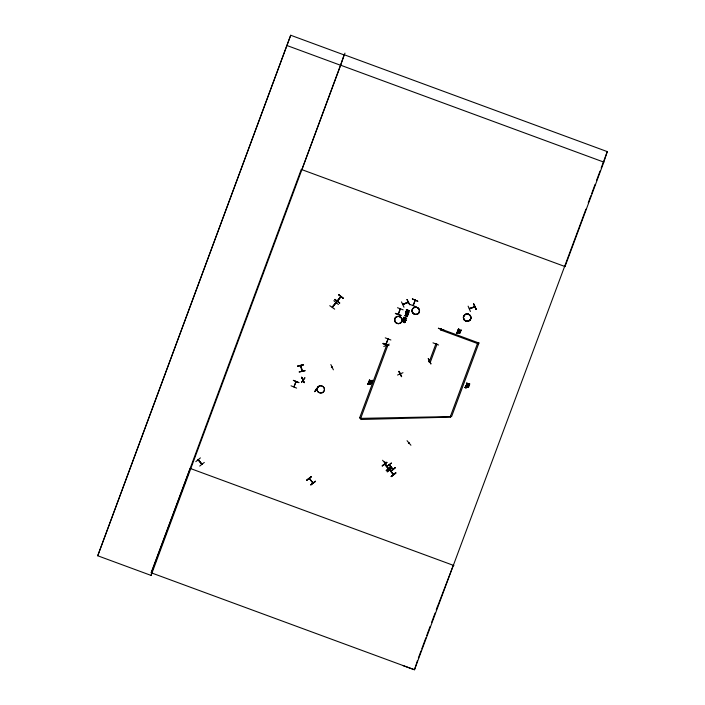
<?xml version="1.0" encoding="UTF-8"?>
<svg xmlns="http://www.w3.org/2000/svg" width="705" height="705" viewBox="0 0 705 705"><rect width="100%" height="100%" fill="white"/><g stroke="black" fill="none" stroke-linecap="round" stroke-linejoin="round"><path stroke-width="1.06" d="M406.142 315.567L405.542 315.285M406.529 315.814L407.137 316.087M405.102 321.242L405.005 321.832M332.09 367.358L331.403 367.428L332.002 367.173M403.339 304.111L408.177 302.401M408.204 302.004L408.292 302.198M402.123 321.506L402.141 321.277M405.401 315.814L405.569 315.205M403.577 321.41L403.542 322.114M441.268 328.988L441.251 329.711M369.164 380.268L369.182 380.867M406.168 315.479L406.089 315.99M398.175 314.21L400.14 308.913M399.999 309.169L400.387 308.922M386.199 344.234L388.182 338.911M412.954 305.6L415.236 300.154M413.341 305.247L413.245 305.476M405.498 321.339L405.34 321.982M198.369 460.171L198.061 459.722M202.027 464.198L198.352 459.651M309.689 478.73L309.477 479.153L309.134 478.492M312.571 482.731L313.143 482.749M313.09 482.96L312.729 482.528M385.142 464.674L384.542 464.357M388.605 468.464L388.041 468.42M388.64 468.596L384.877 464.128M390.138 470.402L389.557 469.979M393.17 469.063C392.764 470.279 392.412 467.979 393.152 469.345M295.985 381.387L293.914 386.983L296.126 381.617M295.959 382.119L295.897 381.546L295.941 382.198M340.55 297.017L341.088 296.69M466.754 383.917L466.93 383.423M407.199 315.999L407.243 315.232M398.44 314.148L398.378 313.743M468.455 386.613L468.085 387.151M303.203 379.88L303.564 380.207M414.778 300.779L415.033 300.083M405.049 315.717L405.86 314.65M368.644 381.925L368.371 383.035M465.644 385.75L465.617 386.49M405.939 313.179L405.833 313.972M303 379.845L303.547 379.607M429.424 361.427L428.931 361.198M403.33 304.454L402.749 304.322M564.379 266.402L564.996 266.622L603.832 162.124L340.691 65.212L151.082 575.421L97.731 555.769L290.707 35.25L344.058 54.902M97.731 555.769L290.707 35.25M151.082 575.421L152.104 572.301M195.805 461.643L200.405 457.889M198.22 459.598L201.841 464.172M199.718 466.075L204.309 462.427M202.079 463.987L201.868 464.401L201.507 463.784M198.405 460.33L201.498 464.031L201.806 463.67M344.965 53.139L301.881 169.641M291.024 385.802L296.594 388.111M297.748 366.265L303.502 364.696L297.66 365.948M302.198 371.209L300.806 365.454M300.903 365.56L302.278 371.006M305.036 370.742L299.22 371.887M303.591 364.873L297.739 366.195M301.987 371.271L300.559 365.772M298.858 382.63L293.28 380.33L298.867 382.603M301.643 377.316L304.207 382.63M303.079 379.607L303.062 380.074L303.67 379.687M303.423 379.88L303.185 380.295L303.591 380.004M304.181 382.648L301.731 377.21M338.426 304.507L333.817 300.7M332.319 306.948L335.968 302.568L332.293 307.124M339.687 302.991L334.928 299.343M332.689 306.622L332.557 307.133M335.765 303.15L336.135 302.692M334.681 309.142L329.764 305.688M337.325 300.797L340.973 296.408M337.501 301.009L337.695 300.471M337.563 300.982L341.061 296.761M339.704 302.983L334.752 299.563L339.66 303.035M343.379 298.462L338.691 294.716L343.432 298.347M318.29 387.01L314.765 391.548M316.192 389.037L316.272 388.896M314.738 391.636L318.299 387.027M331.403 367.428L331.491 367.613M331.914 367.014L331.544 367.587L332.055 367.014M333.377 369.825L330.856 364.555M306.887 480.316L311.451 476.747M312.861 483.084L309.292 478.36M315.54 481.489L310.79 484.846M312.729 482.423L309.319 478.528L313.09 482.987M315.338 481.268L310.755 484.934L315.373 481.189M367.657 384.066L368.856 384.419L367.657 384.066L367.851 383.555L368.856 384.419M369.649 379.493L369.658 380.065M383.185 343.3L388.825 345.432M385.256 337.854L390.887 339.995M478.968 342.877L451.597 416.549L360.704 418.365L359.647 417.827M371.535 382.136L372.09 380.638L369.552 381.149M372.09 380.638L371.579 380.947M372.152 380.242L372.54 380.488L371.623 380.559M383.793 346.463L389.239 344.119M450.592 417.149L360.757 419.493L360.748 418.232M395.329 313.584L400.995 315.629M397.505 307.732L403.154 309.839M385.917 344.128L387.988 338.841M359.603 417.959L386.648 345.212M386.64 345.371L386.666 345.794M360.704 418.365L387.688 345.75M400.44 308.772L398.387 314.307M402.837 304.216L402.96 304.489M404 307.239L401.489 301.899M407.023 299.537L409.755 304.798L406.97 299.493M407.684 302.163L407.816 302.427M408.063 302.004L402.802 304.401M402.811 319.48L405.798 320.581L402.811 319.48L402.978 319.039L405.34 319.911M403.604 317.338L406.591 318.44L403.604 317.338L403.375 317.973L405.313 320M408.838 312.403L407.375 311.866L408.838 312.403L408.662 312.879L405.675 311.777L405.851 311.31L406.988 311.821L405.851 311.31M403.886 317.849L405.957 320.149L403.886 317.849L406.433 318.88L406.591 318.44M406.988 311.821C408.997 309.557 402.74 309.019 409.464 310.702L409.297 311.169L407.86 310.544L407.34 311.954M405.058 316.06L405.084 315.629M406.283 312.562L406.08 312.905M407.966 313.866C406.212 314.395 407.728 314.703 407.983 313.531M410.239 304.542L415.871 306.675M412.381 298.911L417.906 301.326L412.372 298.92M407.631 315.232L407.182 315.161L407.613 315.681M405.49 320.872L404.961 320.775L405.472 321.427M406.186 314.254L407.904 314.906M408.662 312.879L405.71 311.689M409.438 310.79L406.45 309.689M412.963 305.371L413.156 305.054M397.549 375.042L402.987 372.707M399.101 371.253L401.621 376.646L398.845 371.429M400.193 373.712L400.114 373.139M382.586 460.25L386.393 464.886M382.33 466.014L386.692 462.207M384.798 462.154L384.472 462.374M384.851 462.004L384.525 462.251M384.719 462.48L384.992 462.383M384.595 464.198L388.376 468.649M386.86 466.666L391.495 462.965L386.701 466.481M391.011 467.212L386.225 470.649L391.019 467.23M384.701 464.225L388.094 468.27M389.151 464.798L389.733 465.212M388.058 468.49L388.596 468.693M392.588 469.098L389.31 464.665M387.301 471.901L391.883 468.235M389.671 470.006L393.328 474.606L389.724 469.856M389.847 469.909L393.566 474.324M386.225 470.649L390.826 466.895M395.408 467.512L390.834 471.178M432.985 342.833L438.607 345.018M431.011 363.815L428.217 358.528L430.79 363.912M391.407 476.659L395.972 472.976L391.222 476.333M429.451 361.039L429.063 361.471M437.021 344.172L430.244 362.423L429.186 361.885M393.002 474.28L393.566 474.474M478.58 343.934L440.872 330.046M441.339 329.297L440.986 329.649M391.231 476.448L395.796 472.667L391.187 476.421M407.067 440.704L410.927 445.252M408.935 442.784L408.415 443.304L409.111 442.907M456.505 333.218L456.69 332.707L457.827 333.218L456.532 333.13M456.69 332.707L457.827 333.218M457.977 329.649L460.665 330.636L457.977 329.649L458.338 329.288M458.726 328.909L458.805 329.535L460.806 330.266L461.299 329.861L460.779 331.262M470.42 311.495L468.111 306.146M469.354 308.517L474.765 306.675M469.9 308.596L469.741 308.367M473.734 303.961L476.254 309.372L473.751 304.014M474.289 306.657L474.403 306.931M475.946 309.486L473.698 303.97M450.557 417.281L450.539 416.02M477.479 343.529L450.495 416.144M464.903 387.521L466.093 387.865L464.903 387.521L465.088 387.001L466.093 387.865M467.045 383.335L466.648 383.229M468.869 384.013L469.812 383.846L469.125 385.705L469.336 384.084L468.252 384.648M469.336 384.084L468.825 384.401M417.519 660.47L414.487 669.75L403.013 665.608M603.832 162.124L607.269 151.61L344.119 54.708L340.656 65.301L287.305 45.649M474.782 306.913L469.38 308.949M395.426 313.32L401.101 315.364M565.022 266.552L301.264 169.42L151.337 572.839L414.487 669.75L585.934 209.147M371.879 382.26L372.566 380.4M406.635 312.808L406.247 313.39M407.173 315.179L407.252 315.761M405.798 320.581L405.992 320.07M407.878 314.994L408.036 314.545M440.828 330.178L441.224 329.12L478.924 343.009M429.142 362.017L435.875 343.899L436.977 344.304M460.48 331.147L460.7 330.557M418.338 658.109L421 650.944M421.757 648.9L425.943 637.637M426.71 635.584L430.129 626.375M431.654 622.277L435.073 613.059M436.219 609.992L437.356 606.917M588.243 202.802L590.913 195.637M591.671 193.593L595.09 184.375M596.615 180.277L600.043 171.068M601.18 167.993L607.269 151.61M151.126 572.76L190.147 468.411L453.914 565.542M413.227 305.635L415.219 300.277L414.796 300.727M437.259 607.216L453.297 565.313M407.552 316.016L407.437 316.298A0.908 0.881 18.1 0 1 407.085 316.66M405.137 315.338L405.683 314.765M405.366 321.894L404.961 322.529M402.229 320.89L402.344 320.608A1.013 0.978 18.1 0 1 402.907 320.211L403.11 320.096M458.752 328.821L458.47 329.314M406.811 313.487L406.38 313.919M405.913 313.267L406.115 312.826M386.428 345.529L386.666 345.988L386.684 345.468M406.838 314.201L407.86 313.496M457.219 331.535L457.668 330.962M460.356 332.593L459.149 333.227L457.254 332.099M468.754 386.895L467.538 387.53L465.767 386.587M408.213 314.192L408.265 313.214M337.298 300.973L340.885 296.611M405.04 321.744L404.485 322.326M466.798 383.705L467.071 383.247M402.564 321.039L403.075 320.502L403.577 320.978M459.924 332.698L459.968 332.046M466.146 385.644L466.093 386.499M406.944 313.276L406.494 313.972M466.525 383.423L466.922 382.85M405.26 322.132L404.238 322.705M314.774 391.645L318.193 386.922M332.478 307.318L336.082 302.842M408.213 302.419L402.846 304.639M460.25 332.804L459.466 333.165M468.649 387.107L466.49 387.089M343.423 298.409L338.664 294.708M408.063 314.351L408.16 313.108M435.928 343.961L435.831 343.52M369.614 382.18L368.68 382.806M370.971 383.643L370.856 382.665M457.757 331.341L457.527 331.949M301.678 377.298L304.252 382.621M311.257 476.501L306.657 480.158L311.399 476.668M386.939 462.365L382.119 465.873L386.878 462.401M387.107 471.663L391.689 467.997M390.817 471.266L395.399 467.494M390.993 471.478L395.399 467.6M407.058 313.187L407.666 312.897M368.618 382.013L371.174 382.515M401.577 376.673L398.81 371.447M466.12 385.723L466.639 385.582M459.845 332.707L459.114 332.813M371.147 380.762L371.658 380.471M468.896 383.925L467.618 384.437L466.816 384.013M407.12 316.571L406.662 316.73M474.262 306.992L469.865 308.429M371.033 381.105L370.063 381.308M468.279 384.56L466.798 384.604M370.707 380.911L371.174 380.674M468.42 384.119L467.133 384.296M368.786 381.899L369.543 381.846M371.086 383.934L370.592 384.11M404.723 322.176L404.141 322.123M467.944 384.674L466.974 384.683M299.211 372.011L305.027 370.698M406.979 316.624L406.124 316.14M457.853 331.368L458.973 331.588M369.006 382.216L370.636 382.648M466.252 385.67L468.226 386.314M370.266 383.661L370.865 383.617M457.845 330.98L459.501 331.253L460.383 332.231M466.243 385.282L467.9 385.556L468.781 386.534M407.437 312.985L408.133 313.196M370.407 380.903L369.57 380.568M392.923 469.424L389.107 464.947L393.09 469.23M403.084 320.185L403.833 320.502M405.824 314.738L406.459 315.038M404.458 322.634L403.568 322.026M459.554 332.778L457.624 331.993M467.944 387.08L466.014 386.296M467.732 387.16L468.367 386.349M370.707 383.635L368.777 382.841M458.1 330.962L459.475 331.341M466.498 385.265L468.719 386.331M370.618 384.022L369.958 384.005M370.328 383.996L369.253 383.643M370.143 380.903L369.693 380.726M467.538 387.027L466.278 386.525M466.833 385.714L468.067 386.199M369.887 381.916L370.936 382.348M402.132 321.727L402.555 321.674M386.543 345.468L387.644 345.873M459.484 331.791L457.889 331.279L457.589 332.081M458.602 332.548L457.73 332.108M369.217 383.731L368.53 383.141M370.663 382.559L371.183 383.256M403.63 320.22L404 320.89M459.81 331.412L460.321 332.037M466.164 387.019L465.582 385.979M368.918 383.573L368.345 382.744M371.2 382.436L371.473 382.885M368.856 383.044L368.697 382.577M371.385 382.612L371.535 383.088M466.507 384.463L466.393 383.899M405.04 321.057L405.075 321.33M301.52 382.392L304.965 377.695L301.537 382.392M438.395 328.266L444.071 330.31L438.395 328.274M383.053 343.652L388.799 345.512L383.044 343.688M317.867 391.689A3.763 3.622 18.1 0 0 324.256 390.702A3.763 3.622 18.1 0 0 320.052 385.82A3.763 3.622 18.1 0 0 317.867 391.689M317.911 391.61A3.736 3.595 18.1 0 0 324.256 390.632A3.736 3.595 18.1 0 0 320.079 385.776A3.736 3.595 18.1 0 0 317.911 391.61M395.47 322.317A3.763 3.622 18.1 0 0 401.859 321.33A3.763 3.622 18.1 0 0 397.655 316.439A3.763 3.622 18.1 0 0 395.47 322.317A3.754 3.613 18.1 0 0 401.85 321.33A3.754 3.613 18.1 0 0 397.655 316.457A3.754 3.613 18.1 0 0 395.479 322.317M395.514 322.238A3.736 3.595 18.1 0 0 401.85 321.26A3.736 3.595 18.1 0 0 397.682 316.404A3.736 3.595 18.1 0 0 395.514 322.238M464.287 319.929A3.763 3.622 18.1 0 0 470.667 318.942A3.736 3.595 18.1 0 0 466.49 314.007A3.763 3.622 18.1 0 0 464.295 319.885A3.745 3.604 18.1 0 0 470.649 318.933A3.763 3.622 18.1 0 0 466.481 314.007A3.763 3.622 18.1 0 0 464.287 319.929A3.763 3.622 18.1 0 0 470.684 318.898A3.763 3.622 18.1 0 0 466.463 314.051A3.745 3.604 18.1 0 0 464.295 319.911A3.736 3.595 18.1 0 0 470.667 318.863A3.745 3.604 18.1 0 0 466.472 314.069A3.736 3.595 18.1 0 0 464.322 319.841M412.91 313.108A3.763 3.622 18.1 0 0 419.299 312.121A3.736 3.595 18.1 0 0 415.104 307.23A3.763 3.622 18.1 0 0 412.91 313.108M419.299 312.121A3.763 3.622 18.1 0 0 415.095 307.23A3.736 3.595 18.1 0 0 412.936 313.064A3.736 3.595 18.1 0 0 419.281 312.086M412.901 313.143A3.754 3.613 18.1 0 0 419.272 312.156A3.754 3.613 18.1 0 0 415.078 307.283A3.754 3.613 18.1 0 0 412.901 313.143"/></g></svg>
